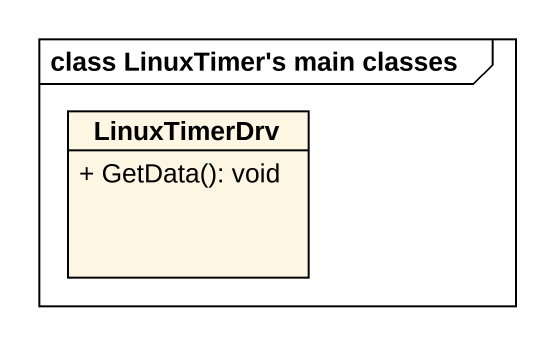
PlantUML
@startuml
mainframe class LinuxTimer's main classes
hide circle
hide empty members
skinparam classAttributeIconSize 0
class LinuxTimerDrv {
  + GetData(): void
}
@enduml
